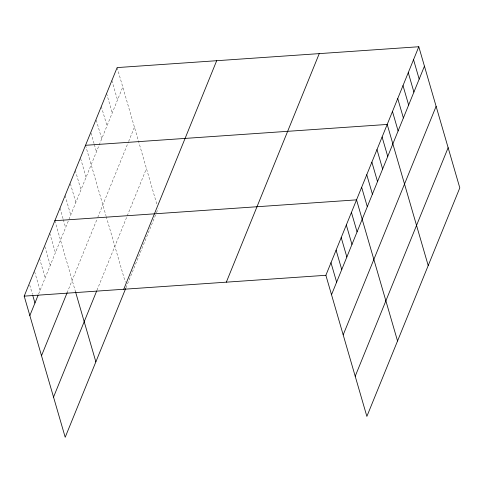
<?xml version="1.0" encoding="UTF-8"?>
<svg xmlns="http://www.w3.org/2000/svg" width="484" height="484" viewBox="0 0 484 484"><rect width="100%" height="100%" fill="white"/><g stroke="black" fill="none" stroke-linecap="round" stroke-linejoin="round"><path stroke-width="0.36" stroke-dasharray="2.42 1.81" d="M38.647 293.915L122.773 87.023M67.064 292.874L97.163 218.853M97.732 217.455L128.339 142.175M128.617 141.497L134.437 127.183M96.975 290.255L146.458 168.559M125.961 287.817L156.187 213.486M156.465 212.803L158.123 208.713M117.128 67.591L157.1 205.192M111.858 80.544L117.503 99.97M106.595 93.497L112.24 112.923M101.325 106.444L106.97 125.876M96.274 120.117L101.707 138.823M91.004 133.07L94.144 143.863M94.35 144.583L96.443 151.776M85.529 145.297L106.008 215.773M106.214 216.499L125.302 282.196M80.628 158.589L86.067 177.295M75.31 170.441L80.955 189.867M70.41 183.726L75.843 202.439M65.086 195.578L70.731 215.005M59.974 208.15L63.114 218.943M63.319 219.663L65.618 227.577M54.867 220.716L75.552 291.919M49.755 233.288L55.4 252.715M44.855 246.58L50.288 265.286M39.531 258.426L45.175 277.858M34.63 271.718L40.069 290.424M29.73 285.009L32.446 294.363"/><path stroke-width="0.73" d="M125.677 288.518L65.201 437.258L24.2 296.135L117.128 67.591L418.799 46.742L459.8 187.865L366.872 416.409L325.877 275.287L418.799 46.742M29.845 315.568L38.079 295.313M41.509 355.722L67.064 292.874M53.53 397.104L96.691 290.957M123.753 289.257L216.681 60.712M226.324 282.166L319.246 53.621M331.522 294.714L424.444 66.169M343.186 334.874L436.114 106.329M355.208 376.249L448.136 147.705M85.529 145.297L387.206 124.442L428.207 265.565M54.867 220.716L356.539 199.862L397.539 340.984M24.2 296.135L325.877 275.287M413.536 59.689L419.18 79.116M408.266 72.642L413.911 92.069M403.003 85.595L408.647 105.022M397.739 98.542L403.384 117.969M392.47 111.495L398.114 130.922M382.094 137.014L387.738 156.441M376.982 149.586L382.626 169.013M371.875 162.152L377.52 181.585M366.763 174.724L372.408 194.151M361.651 187.296L367.296 206.722M351.426 212.434L357.071 231.86M346.32 225.006L351.965 244.432M341.208 237.571L346.853 257.004M336.096 250.143L341.74 269.57M330.983 262.715L336.628 282.142M75.552 291.919L95.862 361.838M32.864 295.803L34.957 302.996"/></g></svg>
